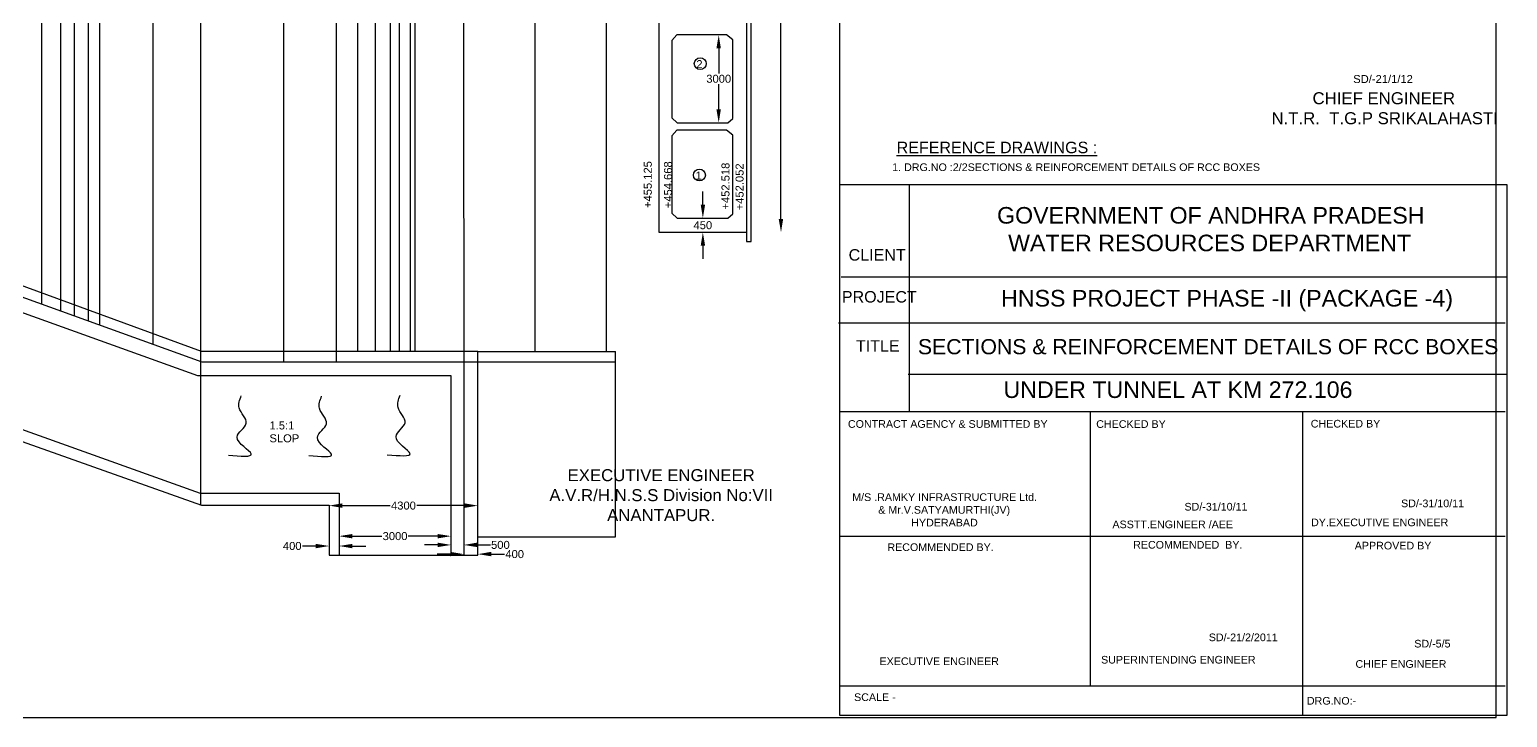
# Model space of a CAD drawing. Header units: inches. Extents: x -563987 to 8192, y 23 to 13042508.
# Drawn here: x 228.8 to 339.6, y 29.1 to 80.7 of the extents above; entities that cross this region are included whole.
import ezdxf

# ---------------------------------------------------------------- set-up
doc = ezdxf.new("R2010")
doc.units = ezdxf.units.IN
doc.header["$MEASUREMENT"] = 0
doc.layers.add('DIMENSION', color=7, linetype='Continuous', plot=False)
doc.layers.add('DIMENSIONS', color=7, linetype='Continuous')
doc.styles.get("Standard").update_dxf_attribs({"font": 'arial.ttf', "height": 0.6})
doc.dimstyles.get("Standard").update_dxf_attribs({"dimtxt": 0.6, "dimasz": 1, "dimexe": 0.18, "dimexo": 0.0625, "dimgap": 0.09, "dimtad": 0, "dimtih": 1, "dimtoh": 1, "dimdec": 4, "dimzin": 0, "dimdsep": 46, "dimtxsty": 'Standard', "dimcen": 0.09, "dimse1": 1, "dimse2": 1, "dimadec": 0, "dimazin": 0, "dimtfac": 1, "dimtdec": 4, "dimtofl": 0, "dimtmove": 0, "dimatfit": 3, "dimfxl": 1, "dimtolj": 1, "dimtzin": 0, "dimarcsym": 0})

# ---------------------------------------------------------------- blocks, each defined once
blk = doc.blocks.new('*D79')
at = {"layer": 'Defpoints', "color": 0, "transparency": 16777216}
for p in [(280.35, 80.27), (280.44, 73.68), (280.63, 73.68)]:
    blk.add_point(p, dxfattribs=at)
at = {"layer": 'DIMENSIONS', "color": 0, "lineweight": -2, "transparency": 16777216}
for p, q in [((280.44, 79.27), (280.44, 77.37)), ((280.44, 74.68), (280.44, 76.58))]:
    blk.add_line(p, q, dxfattribs=at)
at = {"layer": 'DIMENSIONS', "color": 0, "transparency": 16777216}
for points in [[(280.27, 79.27), (280.6, 79.27), (280.44, 80.27)], [(280.27, 74.68), (280.6, 74.68), (280.44, 73.68)]]:
    blk.add_solid(points, dxfattribs=at)
at = {"layer": 'DIMENSIONS', "color": 0, "transparency": 16777216, "insert": (280.44, 76.98), "char_height": 0.6, "attachment_point": 5}
blk.add_mtext('\\A1;3000', dxfattribs=at)
blk = doc.blocks.new('*D80')
at = {"layer": 'Defpoints', "color": 0, "transparency": 16777216}
for p in [(279.23, 66.53), (279.24, 65.46), (279.25, 65.46)]:
    blk.add_point(p, dxfattribs=at)
at = {"layer": 'DIMENSIONS', "color": 0, "lineweight": -2, "transparency": 16777216}
for p, q in [((279.25, 67.53), (279.25, 68.53)), ((279.25, 64.46), (279.25, 63.46))]:
    blk.add_line(p, q, dxfattribs=at)
at = {"layer": 'DIMENSIONS', "color": 0, "transparency": 16777216}
for points in [[(279.09, 67.53), (279.42, 67.53), (279.25, 66.53)], [(279.09, 64.46), (279.42, 64.46), (279.25, 65.46)]]:
    blk.add_solid(points, dxfattribs=at)
at = {"layer": 'DIMENSIONS', "color": 0, "transparency": 16777216, "insert": (279.25, 65.99), "char_height": 0.6, "attachment_point": 5}
blk.add_mtext('\\A1;450', dxfattribs=at)
blk = doc.blocks.new('*D81')
at = {"layer": 'Defpoints', "color": 0, "transparency": 16777216}
for p in [(251.23, 41.96), (251.97, 42.08), (251.97, 41.92)]:
    blk.add_point(p, dxfattribs=at)
at = {"layer": 'DIMENSIONS', "color": 0, "lineweight": -2, "transparency": 16777216}
for p, q in [((250.23, 41.92), (249.23, 41.92)), ((252.97, 41.92), (253.97, 41.92))]:
    blk.add_line(p, q, dxfattribs=at)
at = {"layer": 'DIMENSIONS', "color": 0, "transparency": 16777216}
for points in [[(250.23, 42.08), (250.23, 41.75), (251.23, 41.92)], [(252.97, 42.08), (252.97, 41.75), (251.97, 41.92)]]:
    blk.add_solid(points, dxfattribs=at)
at = {"layer": 'DIMENSIONS', "color": 0, "transparency": 16777216, "insert": (248.46, 41.92), "char_height": 0.6, "attachment_point": 5}
blk.add_mtext('\\A1;400', dxfattribs=at)
blk = doc.blocks.new('*D82')
at = {"layer": 'Defpoints', "color": 0, "transparency": 16777216}
for p in [(251.97, 42.66), (260.37, 42.66), (260.37, 42.66)]:
    blk.add_point(p, dxfattribs=at)
at = {"layer": 'DIMENSIONS', "color": 0, "lineweight": -2, "transparency": 16777216}
for p, q in [((252.97, 42.66), (255.19, 42.66)), ((259.37, 42.66), (257.16, 42.66))]:
    blk.add_line(p, q, dxfattribs=at)
at = {"layer": 'DIMENSIONS', "color": 0, "transparency": 16777216}
for points in [[(252.97, 42.82), (252.97, 42.49), (251.97, 42.66)], [(259.37, 42.82), (259.37, 42.49), (260.37, 42.66)]]:
    blk.add_solid(points, dxfattribs=at)
at = {"layer": 'DIMENSIONS', "color": 0, "transparency": 16777216, "insert": (256.17, 42.66), "char_height": 0.6, "attachment_point": 5}
blk.add_mtext('\\A1;3000', dxfattribs=at)
blk = doc.blocks.new('*D83')
at = {"layer": 'Defpoints', "color": 0, "transparency": 16777216}
for p in [(260.37, 41.81), (261.32, 42), (261.32, 41.81)]:
    blk.add_point(p, dxfattribs=at)
at = {"layer": 'DIMENSIONS', "color": 0, "lineweight": -2, "transparency": 16777216}
for p, q in [((259.37, 42), (258.37, 42)), ((262.32, 42), (263.32, 42))]:
    blk.add_line(p, q, dxfattribs=at)
at = {"layer": 'DIMENSIONS', "color": 0, "transparency": 16777216}
for points in [[(259.37, 42.17), (259.37, 41.84), (260.37, 42)], [(262.32, 42.17), (262.32, 41.84), (261.32, 42)]]:
    blk.add_solid(points, dxfattribs=at)
at = {"layer": 'DIMENSIONS', "color": 0, "transparency": 16777216, "insert": (264.07, 42), "char_height": 0.6, "attachment_point": 5}
blk.add_mtext('\\A1;500', dxfattribs=at)
blk = doc.blocks.new('*D84')
at = {"layer": 'Defpoints', "color": 0, "transparency": 16777216}
for p in [(261.32, 41.58), (262.38, 41.58), (262.38, 41.31)]:
    blk.add_point(p, dxfattribs=at)
at = {"layer": 'DIMENSIONS', "color": 0, "lineweight": -2, "transparency": 16777216}
for p, q in [((260.32, 41.31), (259.32, 41.31)), ((263.38, 41.31), (264.38, 41.31))]:
    blk.add_line(p, q, dxfattribs=at)
at = {"layer": 'DIMENSIONS', "color": 0, "transparency": 16777216}
for points in [[(260.32, 41.48), (260.32, 41.15), (261.32, 41.31)], [(263.38, 41.48), (263.38, 41.15), (262.38, 41.31)]]:
    blk.add_solid(points, dxfattribs=at)
at = {"layer": 'DIMENSIONS', "color": 0, "transparency": 16777216, "insert": (265.14, 41.31), "char_height": 0.6, "attachment_point": 5}
blk.add_mtext('\\A1;400', dxfattribs=at)
blk = doc.blocks.new('*D85')
at = {"layer": 'Defpoints', "color": 0, "transparency": 16777216}
for p in [(251.23, 44.36), (262.38, 44.95), (262.38, 44.36)]:
    blk.add_point(p, dxfattribs=at)
at = {"layer": 'DIMENSIONS', "color": 0, "lineweight": -2, "transparency": 16777216}
for p, q in [((252.23, 44.95), (255.81, 44.95)), ((261.38, 44.95), (257.8, 44.95))]:
    blk.add_line(p, q, dxfattribs=at)
at = {"layer": 'DIMENSIONS', "color": 0, "transparency": 16777216}
for points in [[(252.23, 45.12), (252.23, 44.78), (251.23, 44.95)], [(261.38, 45.12), (261.38, 44.78), (262.38, 44.95)]]:
    blk.add_solid(points, dxfattribs=at)
at = {"layer": 'DIMENSIONS', "color": 0, "transparency": 16777216, "insert": (256.8, 44.95), "char_height": 0.6, "attachment_point": 5}
blk.add_mtext('\\A1;4300', dxfattribs=at)
blk = doc.blocks.new('*D91')
at = {"layer": 'Defpoints', "color": 0, "transparency": 16777216}
for p in [(282.54, 154.74), (282.54, 65.46), (285.11, 65.46)]:
    blk.add_point(p, dxfattribs=at)
at = {"layer": 'DIMENSIONS', "color": 0, "lineweight": -2, "transparency": 16777216}
for p, q in [((285.11, 153.74), (285.11, 110.5)), ((285.11, 66.46), (285.11, 109.71))]:
    blk.add_line(p, q, dxfattribs=at)
at = {"layer": 'DIMENSIONS', "color": 0, "transparency": 16777216}
for points in [[(284.94, 153.74), (285.27, 153.74), (285.11, 154.74)], [(284.94, 66.46), (285.27, 66.46), (285.11, 65.46)]]:
    blk.add_solid(points, dxfattribs=at)
at = {"layer": 'DIMENSIONS', "color": 0, "transparency": 16777216, "insert": (285.11, 110.1), "char_height": 0.6, "attachment_point": 5}
blk.add_mtext('\\A1;39915', dxfattribs=at)

msp = doc.modelspace()

# ---------------------------------------------------------------- linework, layer by layer
at = {"color": 0}
for points in [[(272.01432, 213.84362), (272.01432, 179.07169), (273.01848, 179.07169), (270.97194, 177.53315), (271.99521, 177.53315), (271.99521, 56.5141)], [(241.59095, 173.61926), (241.59095, 44.99402)], [(247.80822, 164.38277), (247.80822, 55.74641)], [(251.75001, 164.38277), (251.75001, 55.74641)], [(266.64778, 164.37972), (266.66173, 56.5141)], [(238.00561, 163.13003), (238.00561, 57.07645)], [(253.35592, 163.53366), (253.35592, 56.5141)], [(254.66985, 163.53366), (254.66985, 56.5141)], [(255.80128, 163.53366), (255.80128, 56.5141)], [(256.4765, 163.53366), (256.4765, 56.5141)], [(257.31595, 163.53366), (257.31595, 56.5141)], [(257.66268, 163.53366), (257.66268, 56.5141)], [(261.1916, 163.53366), (261.32267, 55.74641)], [(232.1217, 161.02088), (232.1217, 59.199)], [(233.15268, 161.39044), (233.15268, 58.82709)], [(234.01357, 161.69904), (234.01357, 58.51653)], [(229.65062, 160.1351), (229.65062, 60.09041)], [(231.08463, 160.64914), (231.08463, 59.57311)], [(282.53549, 154.74223), (275.95127, 154.74223), (275.95127, 65.46098), (282.53549, 65.46098)], [(277.29722, 80.2714), (276.93626, 79.85593), (276.93626, 74.04766), (277.31909, 73.67794), (281.13587, 73.67794), (281.50587, 74.00874), (281.50587, 79.90662), (281.01182, 80.27492), (277.29722, 80.2714)], [(277.29722, 73.1196), (276.93626, 72.70413), (276.93626, 66.89586), (277.31909, 66.52615), (281.13587, 66.52615), (281.50587, 66.85695), (281.50587, 72.75483), (281.01182, 73.12312), (277.29722, 73.1196)], [(202.76292, 65.01683), (202.76292, 58.79608), (241.65974, 44.99402), (251.22859, 44.99402), (251.22859, 41.22288), (262.37937, 41.22288), (262.37937, 56.5141), (241.65338, 56.5141), (211.88436, 67.4128)], [(211.87947, 66.50115), (241.6926, 55.74641), (261.32267, 55.74641), (261.32267, 41.22288)], [(203.62969, 65.02008), (203.62969, 59.46179), (241.56636, 45.87944), (251.97293, 45.87944), (251.97293, 41.22288)], [(260.36952, 41.22288), (260.36952, 54.67737), (241.3908, 54.67737), (211.88436, 65.28603)], [(261.32267, 55.74641), (272.69021, 55.74641)], [(262.37937, 42.61827), (272.69021, 42.61827), (272.69021, 56.5141)], [(262.37937, 56.5141), (272.69021, 56.5141)]]:
    msp.add_lwpolyline(points, dxfattribs=at)
for points in [[(282.53549, 64.76581), (282.88275, 64.76581), (282.88275, 155.44502), (282.53549, 155.44502)], [(339.53098, 29.21127), (289.53067, 29.21127), (289.53067, 69.05648), (339.53098, 69.05648)]]:
    msp.add_lwpolyline(points, close=True, dxfattribs=at)
for points in [[(243.68021, 48.73995), (245.38998, 48.83328), (244.33394, 50.0967), (245.00923, 51.13042), (244.48444, 52.28463), (244.64248, 53.19631)], [(255.58961, 48.77283), (257.29938, 48.86615), (256.24335, 50.12958), (256.91864, 51.16329), (256.39384, 52.3175), (256.55189, 53.22918)], [(249.70071, 48.70708), (251.41048, 48.8004), (250.35444, 50.06383), (251.02973, 51.09754), (250.50494, 52.25175), (250.66298, 53.16343)]]:
    msp.add_spline(points, degree=3, dxfattribs=at)
at = {"layer": 'DIMENSION', "color": 0}
for points in [[(294.7277, 68.9866), (294.7277, 52.00701)], [(289.63213, 62.1136), (339.58133, 62.1136)], [(339.41152, 58.63619), (289.41552, 58.63619)], [(294.63723, 54.8141), (339.55959, 54.8141)], [(289.52616, 52.02454), (339.41896, 52.02454)], [(308.3133, 31.4016), (308.3133, 51.97173)], [(324.2235, 51.99485), (324.2235, 29.17558)], [(289.52616, 42.65902), (339.41896, 42.65902)], [(289.52616, 31.43824), (339.41896, 31.43824)]]:
    msp.add_lwpolyline(points, dxfattribs=at)
at = {"layer": 'DIMENSIONS', "color": 0}
msp.add_lwpolyline([(338.73239, 254.8569), (26.41589, 254.8569), (26.41589, 29.05336), (338.73239, 29.05336)], close=True, dxfattribs=at)
msp.add_lwpolyline([(289.53067, 69.05648), (289.53067, 254.8569)], dxfattribs=at)
for centre in [(279.05356, 78.11667), (278.99235, 69.75619)]:
    msp.add_circle(centre, 0.44446, dxfattribs=at)

# ---------------------------------------------------------------- texts
at = {"color": 0}
for s, height, p in [('%%UREFERENCE DRAWINGS :', 0.8611627, (293.78196, 71.39631)), ('1. DRG.NO :2/2SECTIONS & REINFORCEMENT DETAILS OF RCC BOXES', 0.5741085, (293.44725, 70.05896)), ('CLIENT ', 0.861163, (290.18058, 63.33451)), ('PROJECT', 0.861163, (289.67434, 60.19062)), ('TITLE ', 0.861163, (290.72918, 56.50292)), ('1.5:1', 0.6, (246.75348, 50.66678)), ('CONTRACT AGENCY & SUBMITTED BY', 0.5741085, (290.12917, 50.78934)), ('CHECKED BY ', 0.5741085, (308.74719, 50.78469)), ('CHECKED BY', 0.574108, (324.8343, 50.81132)), ('SLOP', 0.6, (246.75348, 49.70294)), ('ASSTT.ENGINEER /AEE', 0.5741085, (309.9621, 43.25432)), ('DY.EXECUTIVE ENGINEER ', 0.5741085, (324.85472, 43.4061)), ('RECOMMENDED BY.', 0.5741085, (293.0862, 41.54427)), ('RECOMMENDED  BY.', 0.5741085, (311.51219, 41.72335)), ('APPROVED BY ', 0.5741085, (328.13031, 41.66365)), ('EXECUTIVE ENGINEER ', 0.5741085, (292.49583, 32.98479)), ('SUPERINTENDING ENGINEER ', 0.5741085, (309.11166, 33.09857)), ('CHIEF ENGINEER ', 0.5741085, (328.18716, 32.78022)), ('SCALE -', 0.574108, (290.59014, 30.28914)), ('DRG.NO:-', 0.574108, (324.54229, 30.01825))]:
    msp.add_text(s, height=height, dxfattribs=at).set_placement(p)
at = {"color": 0, "attachment_point": 1}
for s, insert, char_height, width in [('\\pi4.5733;GOVERNMENT OF ANDHRA PRADESH \\P\\pi5.4027;WATER RESOURCES DEPARTMENT ', (296.73781, 67.35672), 1.2439017, 40.9687452), ('HNSS PROJECT PHASE -II (PACKAGE -4) ', (301.61435, 61.13574), 1.2439017, 40.9687452), ('SECTIONS & REINFORCEMENT DETAILS OF RCC BOXES ', (295.37657, 57.44776), 1.1397277, 44.8970846), ('UNDER TUNNEL AT KM 272.106', (301.79485, 54.27386), 1.2439017, 40.9687452), ('\\pi0.064617;M/S .RAMKY INFRASTRUCTURE Ltd. \\P\\pi2.0153;& Mr.V.SATYAMURTHI(JV) \\P\\pi4.4871;HYDERABAD', (290.38567, 45.87474), 0.5741085, 13.8588847)]:
    msp.add_mtext(s, dxfattribs=dict(at, insert=insert, char_height=char_height, width=width))
at = {"layer": 'DIMENSION', "color": 0}
for s, height, p in [('SD/-31/10/11', 0.5741085, (331.60375, 44.83071)), ('SD/-31/10/11', 0.5741085, (315.36279, 44.58162)), ('SD/-21/2/2011', 0.5741085, (317.18569, 34.77839)), ('SD/-5/5', 0.574108, (332.59475, 34.30502))]:
    msp.add_text(s, height=height, dxfattribs=at).set_placement(p)
at = {"layer": 'DIMENSIONS', "color": 0}
for s, p in [('2', (278.76237, 77.78087)), ('SD/-21/1/12', (328.01698, 76.66218)), ('1', (278.70459, 69.41746))]:
    msp.add_text(s, height=0.6, dxfattribs=at).set_placement(p)
for s, p in [('+455.125', (275.41963, 67.28205)), ('+454.668', (276.93626, 67.26781)), ('+452.518', (281.24766, 67.16639)), ('+452.052', (282.3044, 67.1117))]:
    msp.add_text(s, height=0.6, rotation=90, dxfattribs=at).set_placement(p)
at = {"layer": 'DIMENSIONS', "color": 0, "char_height": 0.9, "width": 17.9261386, "attachment_point": 1}
for s, insert in [('\\pi3.6582;CHIEF ENGINEER\\P\\pi0.57913;N.T.R.  T.G.P SRIKALAHASTI', (321.30919, 75.97197)), ('\\pi1.9994;EXECUTIVE ENGINEER  \\P\\pi0.63531;A.V.R/H.N.S.S Division No:VII \\P\\pi4.9659;ANANTAPUR.', (267.10556, 47.68551))]:
    msp.add_mtext(s, dxfattribs=dict(at, insert=insert))

# ---------------------------------------------------------------- dimensions: what is measured, and where the dimension line sits
at = {"layer": 'DIMENSIONS', "color": 0}
for base, p1, p2, text, picture, middle in [((285.10809, 65.46098), (282.53549, 154.74223), (282.53549, 65.46098), '39915', '*D91', (285.10809, 110.10161)), ((280.43641, 73.67794), (280.34731, 80.27429), (280.62979, 73.67794), '3000', '*D79', (280.43641, 76.97611)), ((279.25406, 65.46098), (279.22748, 66.52615), (279.24338, 65.46098), '450', '*D80', (279.25406, 65.99356))]:
    dim = msp.add_linear_dim(base=base, p1=p1, p2=p2, angle=90, text=text, dimstyle='Standard', dxfattribs=at)
    dim.commit()
    dim.dimension.update_dxf_attribs({"geometry": picture, "text_midpoint": middle})
for base, p1, p2, text, picture, middle in [((262.37937, 44.95095), (251.22859, 44.36367), (262.37937, 44.36367), '4300', '*D85', (256.80398, 44.95095)), ((260.36952, 42.65828), (251.97293, 42.65828), (260.36952, 42.65828), '3000', '*D82', (256.17122, 42.65828)), ((261.32267, 42.00256), (260.36952, 41.80845), (261.32267, 41.80845), '500', '*D83', (264.07447, 42.00256))]:
    dim = msp.add_linear_dim(base=base, p1=p1, p2=p2, text=text, dimstyle='Standard', dxfattribs=at)
    dim.commit()
    dim.dimension.update_dxf_attribs({"geometry": picture, "text_midpoint": middle})
for base, p1, p2, picture, middle in [((251.97293, 41.9164), (251.22859, 41.95814), (251.97293, 42.08242), '*D81', (248.46472, 41.9164)), ((262.37937, 41.31435), (261.32267, 41.57904), (262.37937, 41.57904), '*D84', (265.14324, 41.31435))]:
    dim = msp.add_linear_dim(base=base, p1=p1, p2=p2, text='400', dimstyle='Standard', dxfattribs=at)
    dim.commit()
    dim.dimension.update_dxf_attribs({"geometry": picture, "text_midpoint": middle, "dimtype": 160})

doc.saveas('drawing.dxf')
